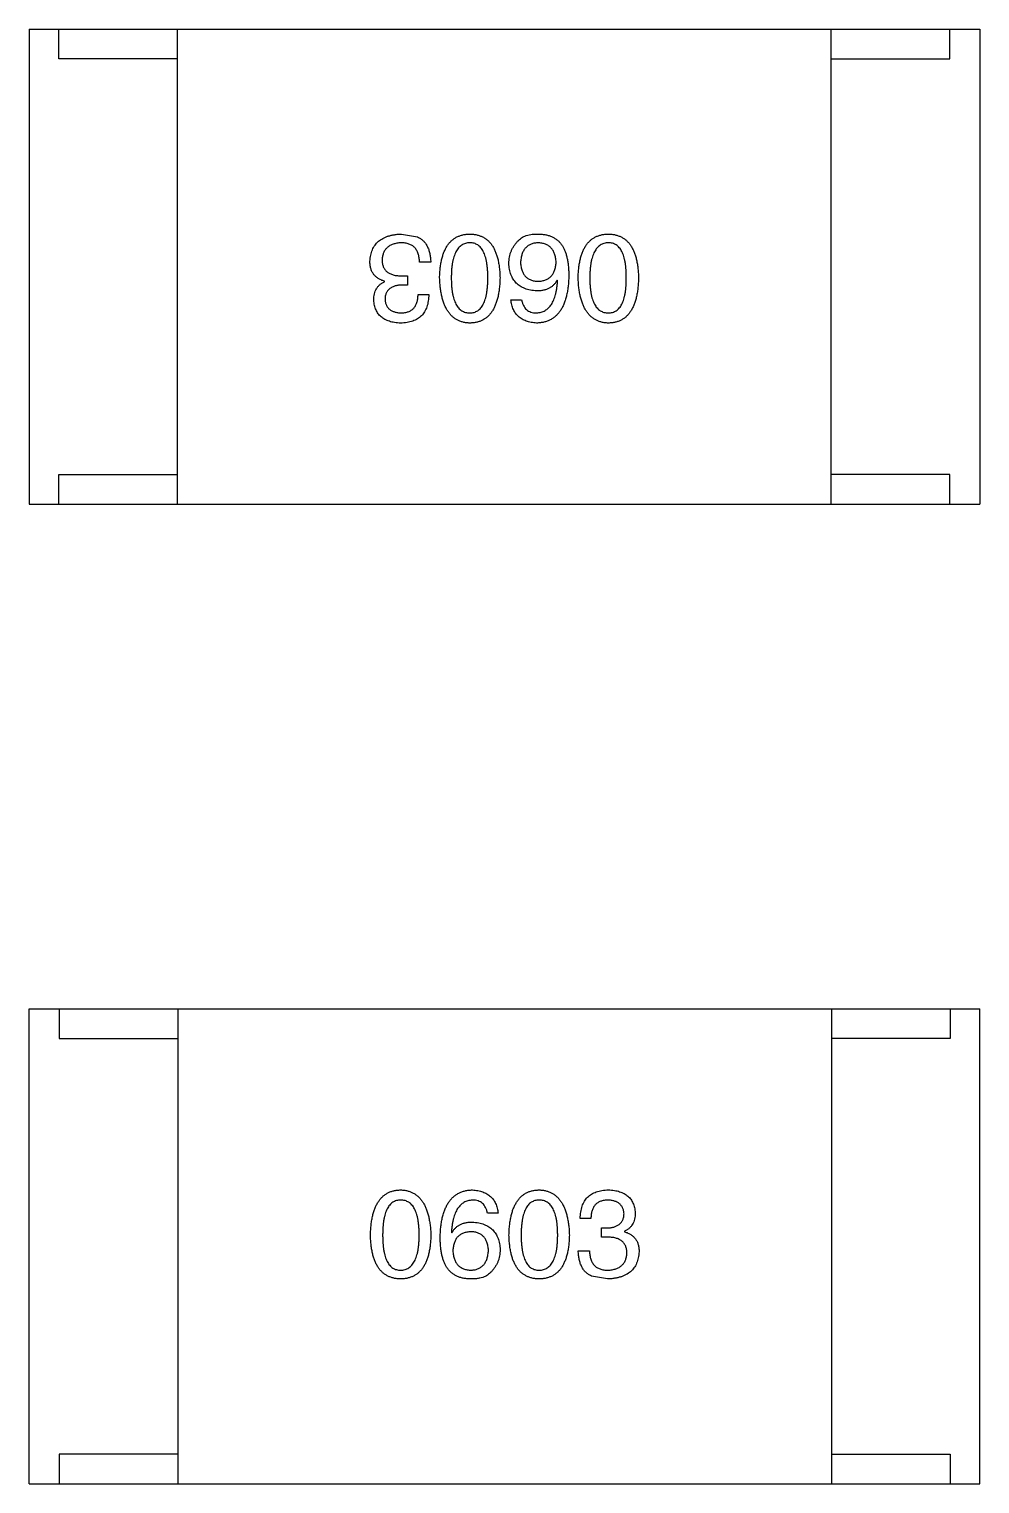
# Model space of a CAD drawing. Header units: inches. Extents: x -190 to 160, y -110 to 38.
# Drawn here: x 122.67 to 124.27, y -57.797 to -55.347 of the extents above; entities that cross this region are included whole.
import ezdxf

# ---------------------------------------------------------------- set-up
doc = ezdxf.new("R2010")
doc.units = ezdxf.units.IN
doc.header["$LTSCALE"] = 1.21
doc.header["$MEASUREMENT"] = 0
doc.layers.get('0').update_dxf_attribs({"linetype": 'CONTINUOUS'})

msp = doc.modelspace()

# ---------------------------------------------------------------- linework, layer by layer
at = {"color": 7, "linetype": 'Continuous'}
for p, q in [((122.6697, -55.3465), (124.2697, -55.3465)), ((122.6697, -55.3465), (122.6697, -56.1465)), ((122.7197, -55.3965), (122.7197, -55.3465)), ((122.9197, -56.1465), (122.9197, -55.3465)), ((124.0197, -56.1465), (124.0197, -55.3465)), ((124.2197, -55.3965), (124.2197, -55.3465)), ((124.2697, -55.3465), (124.2697, -56.1465)), ((122.9197, -55.3965), (122.7197, -55.3965)), ((124.0197, -55.3965), (124.2197, -55.3965)), ((123.2965, -55.6917), (123.3236, -55.6966)), ((123.3457, -55.7393), (123.3269, -55.7393)), ((123.2973, -55.7622), (123.3064, -55.7622)), ((123.3064, -55.7622), (123.3064, -55.7778)), ((123.2678, -55.7721), (123.2678, -55.7712)), ((123.3064, -55.7778), (123.2965, -55.7778)), ((123.5592, -55.7704), (123.5584, -55.7696)), ((123.3244, -55.7934), (123.3424, -55.7934)), ((123.4805, -55.8024), (123.4985, -55.8024)), ((122.7197, -56.0965), (122.9197, -56.0965)), ((122.7197, -56.1465), (122.7197, -56.0965)), ((124.2197, -56.0965), (124.0197, -56.0965)), ((124.2197, -56.1465), (124.2197, -56.0965)), ((122.6697, -56.1465), (124.2697, -56.1465)), ((122.67, -56.9968), (124.27, -56.9968)), ((122.67, -57.7968), (122.67, -56.9968)), ((122.72, -56.9968), (122.72, -57.0468)), ((122.92, -56.9968), (122.92, -57.7968)), ((124.02, -56.9968), (124.02, -57.7968)), ((124.22, -56.9968), (124.22, -57.0468)), ((124.27, -57.7968), (124.27, -56.9968)), ((122.72, -57.0468), (122.92, -57.0468)), ((124.22, -57.0468), (124.02, -57.0468)), ((123.4592, -57.341), (123.4412, -57.341)), ((123.6153, -57.35), (123.5973, -57.35)), ((123.3805, -57.373), (123.3813, -57.3738)), ((123.6333, -57.3656), (123.6432, -57.3656)), ((123.6333, -57.3812), (123.6333, -57.3656)), ((123.6423, -57.3812), (123.6333, -57.3812)), ((123.6718, -57.3713), (123.6718, -57.3722)), ((123.594, -57.4041), (123.6128, -57.4041)), ((123.6432, -57.4517), (123.6161, -57.4467)), ((122.92, -57.7468), (122.72, -57.7468)), ((122.72, -57.7468), (122.72, -57.7968)), ((124.02, -57.7468), (124.22, -57.7468)), ((124.22, -57.7468), (124.22, -57.7968)), ((122.67, -57.7968), (124.27, -57.7968))]:
    msp.add_line(p, q, dxfattribs=at)
for points, knots in [([(123.2432, -55.7376), (123.2434, -55.7358), (123.2436, -55.7323), (123.2445, -55.7273), (123.2458, -55.7226), (123.2474, -55.7182), (123.2494, -55.7141), (123.2518, -55.7104), (123.2546, -55.707), (123.2578, -55.7039), (123.2613, -55.7012), (123.2652, -55.6989), (123.2695, -55.6968), (123.2742, -55.6951), (123.2793, -55.6938), (123.2847, -55.6927), (123.2905, -55.692), (123.2945, -55.6918), (123.2965, -55.6917)], [0, 0, 0, 0, 0.068236, 0.132937, 0.194125, 0.253174, 0.310181, 0.365986, 0.421096, 0.476216, 0.532352, 0.590232, 0.649824, 0.71274, 0.778406, 0.848058, 0.921922, 1, 1, 1, 1]), ([(123.3606, -55.7655), (123.3607, -55.7626), (123.3609, -55.7568), (123.3617, -55.7485), (123.3628, -55.7408), (123.3643, -55.7337), (123.3662, -55.7271), (123.3684, -55.721), (123.371, -55.7155), (123.374, -55.7106), (123.3774, -55.7062), (123.3812, -55.7024), (123.3853, -55.6992), (123.3898, -55.6965), (123.3947, -55.6945), (123.4, -55.6929), (123.4056, -55.692), (123.4095, -55.6918), (123.4115, -55.6917)], [0, 0, 0, 0, 0.08769, 0.170218, 0.24749, 0.319818, 0.387758, 0.451391, 0.511445, 0.568185, 0.622681, 0.67526, 0.726746, 0.778428, 0.830764, 0.884397, 0.940866, 1, 1, 1, 1]), ([(123.4115, -55.6917), (123.4134, -55.6918), (123.4173, -55.692), (123.423, -55.6929), (123.4282, -55.6945), (123.4331, -55.6965), (123.4376, -55.6992), (123.4418, -55.7024), (123.4455, -55.7062), (123.4489, -55.7106), (123.4519, -55.7155), (123.4545, -55.721), (123.4567, -55.7271), (123.4586, -55.7337), (123.4601, -55.7408), (123.4612, -55.7485), (123.462, -55.7568), (123.4622, -55.7626), (123.4623, -55.7655)], [0, 0, 0, 0, 0.059135, 0.115606, 0.169241, 0.221578, 0.273261, 0.324749, 0.377329, 0.431642, 0.488541, 0.548597, 0.612232, 0.680174, 0.752504, 0.829777, 0.912307, 1, 1, 1, 1]), ([(123.492, -55.704), (123.4929, -55.703), (123.4948, -55.7008), (123.4983, -55.6982), (123.5022, -55.696), (123.5066, -55.6943), (123.5115, -55.6929), (123.5168, -55.6921), (123.5227, -55.6916), (123.5268, -55.6917), (123.5289, -55.6917)], [0, 0, 0, 0, 0.105033, 0.21147, 0.321511, 0.438526, 0.563605, 0.698055, 0.843218, 1, 1, 1, 1]), ([(123.5289, -55.6917), (123.5309, -55.6918), (123.5349, -55.6921), (123.5407, -55.6932), (123.5462, -55.6948), (123.5512, -55.697), (123.5559, -55.6997), (123.5602, -55.703), (123.5641, -55.7069), (123.5663, -55.7099), (123.5674, -55.7114)], [0, 0, 0, 0, 0.137449, 0.267856, 0.393219, 0.514735, 0.63397, 0.753734, 0.874967, 1, 1, 1, 1]), ([(123.5938, -55.7655), (123.5939, -55.7626), (123.5941, -55.7568), (123.5949, -55.7485), (123.596, -55.7408), (123.5975, -55.7337), (123.5993, -55.7271), (123.6016, -55.721), (123.6042, -55.7155), (123.6072, -55.7106), (123.6105, -55.7062), (123.6143, -55.7024), (123.6184, -55.6992), (123.623, -55.6965), (123.6279, -55.6945), (123.6331, -55.6929), (123.6387, -55.692), (123.6426, -55.6918), (123.6446, -55.6917)], [0, 0, 0, 0, 0.08769, 0.170218, 0.24749, 0.319818, 0.387758, 0.451391, 0.511445, 0.568185, 0.622681, 0.67526, 0.726746, 0.778428, 0.830764, 0.884397, 0.940866, 1, 1, 1, 1]), ([(123.6446, -55.6917), (123.6466, -55.6918), (123.6505, -55.692), (123.6561, -55.6929), (123.6614, -55.6945), (123.6663, -55.6965), (123.6708, -55.6992), (123.6749, -55.7024), (123.6787, -55.7062), (123.682, -55.7106), (123.685, -55.7155), (123.6876, -55.721), (123.6899, -55.7271), (123.6917, -55.7337), (123.6933, -55.7408), (123.6944, -55.7485), (123.6951, -55.7568), (123.6953, -55.7626), (123.6954, -55.7655)], [0, 0, 0, 0, 0.059135, 0.115606, 0.169241, 0.221578, 0.273261, 0.324749, 0.377329, 0.431642, 0.488541, 0.548597, 0.612232, 0.680174, 0.752504, 0.829777, 0.912307, 1, 1, 1, 1]), ([(123.2957, -55.7065), (123.2945, -55.7066), (123.2921, -55.7067), (123.2886, -55.7073), (123.2854, -55.708), (123.2824, -55.7088), (123.2796, -55.7099), (123.277, -55.7112), (123.2747, -55.7127), (123.2725, -55.7144), (123.2706, -55.7164), (123.2689, -55.7184), (123.2675, -55.7208), (123.2663, -55.7232), (123.2653, -55.7259), (123.2645, -55.7288), (123.264, -55.7319), (123.2638, -55.7341), (123.2637, -55.7352)], [0, 0, 0, 0, 0.076694, 0.149502, 0.218019, 0.283183, 0.345589, 0.405199, 0.462852, 0.519478, 0.575313, 0.630559, 0.687006, 0.744638, 0.804006, 0.866059, 0.931486, 1, 1, 1, 1]), ([(123.3269, -55.7393), (123.3268, -55.7379), (123.3267, -55.7354), (123.3262, -55.7317), (123.3256, -55.7282), (123.3247, -55.725), (123.3235, -55.722), (123.3222, -55.7193), (123.3205, -55.7169), (123.3187, -55.7146), (123.3166, -55.7127), (123.3143, -55.711), (123.3118, -55.7096), (123.309, -55.7085), (123.306, -55.7076), (123.3028, -55.7069), (123.2993, -55.7065), (123.2969, -55.7065), (123.2957, -55.7065)], [0, 0, 0, 0, 0.07723, 0.149593, 0.217944, 0.282232, 0.34411, 0.402297, 0.458791, 0.513966, 0.568538, 0.623291, 0.679957, 0.737243, 0.798142, 0.86118, 0.928728, 1, 1, 1, 1]), ([(123.3236, -55.6966), (123.3244, -55.6971), (123.3262, -55.6979), (123.3286, -55.6994), (123.3309, -55.7011), (123.333, -55.703), (123.3349, -55.705), (123.3367, -55.7072), (123.3383, -55.7096), (123.3398, -55.7122), (123.3411, -55.715), (123.3423, -55.7179), (123.3432, -55.7211), (123.3441, -55.7244), (123.3447, -55.7278), (123.3452, -55.7315), (123.3456, -55.7353), (123.3457, -55.7379), (123.3457, -55.7393)], [0, 0, 0, 0, 0.056906, 0.113264, 0.168825, 0.223843, 0.279195, 0.335267, 0.392098, 0.450414, 0.51054, 0.572219, 0.636652, 0.703156, 0.773102, 0.845505, 0.921063, 1, 1, 1, 1]), ([(123.4115, -55.7065), (123.4102, -55.7066), (123.4077, -55.7067), (123.4042, -55.7075), (123.4009, -55.7087), (123.3978, -55.7104), (123.3949, -55.7125), (123.3924, -55.7152), (123.3901, -55.7182), (123.388, -55.7217), (123.3862, -55.7256), (123.3846, -55.73), (123.3833, -55.7348), (123.3822, -55.7401), (123.3813, -55.7458), (123.3807, -55.752), (123.3804, -55.7586), (123.3803, -55.7632), (123.3803, -55.7655)], [0, 0, 0, 0, 0.050879, 0.099377, 0.146973, 0.193618, 0.240619, 0.289461, 0.34047, 0.395283, 0.453059, 0.515633, 0.582666, 0.655287, 0.732971, 0.815933, 0.905166, 1, 1, 1, 1]), ([(123.4418, -55.7655), (123.4418, -55.7631), (123.4417, -55.7585), (123.4414, -55.7518), (123.4408, -55.7456), (123.44, -55.7398), (123.4389, -55.7345), (123.4377, -55.7296), (123.4361, -55.7252), (123.4343, -55.7213), (123.4323, -55.7178), (123.4301, -55.7148), (123.4275, -55.7122), (123.4248, -55.7101), (123.4218, -55.7084), (123.4186, -55.7073), (123.4151, -55.7066), (123.4127, -55.7065), (123.4115, -55.7065)], [0, 0, 0, 0, 0.096457, 0.187288, 0.27178, 0.350132, 0.423455, 0.491343, 0.554037, 0.612253, 0.666313, 0.717038, 0.764921, 0.811214, 0.856775, 0.902988, 0.950234, 1, 1, 1, 1]), ([(123.4772, -55.7409), (123.4773, -55.7392), (123.4774, -55.7357), (123.478, -55.7306), (123.4792, -55.7257), (123.4808, -55.721), (123.4829, -55.7165), (123.4855, -55.7121), (123.4885, -55.7079), (123.4908, -55.7053), (123.492, -55.704)], [0, 0, 0, 0, 0.12904, 0.253809, 0.377066, 0.499122, 0.621469, 0.744665, 0.870607, 1, 1, 1, 1]), ([(123.5256, -55.7065), (123.5245, -55.7066), (123.5223, -55.7068), (123.5192, -55.7073), (123.5163, -55.7081), (123.5136, -55.7091), (123.5111, -55.7104), (123.5088, -55.7119), (123.5067, -55.7137), (123.5048, -55.7157), (123.5031, -55.7179), (123.5016, -55.7204), (123.5003, -55.7231), (123.4992, -55.726), (123.4984, -55.7292), (123.4977, -55.7326), (123.4971, -55.7363), (123.497, -55.7388), (123.4969, -55.7401)], [0, 0, 0, 0, 0.066682, 0.130303, 0.190802, 0.248749, 0.30534, 0.361219, 0.415721, 0.471765, 0.528279, 0.586428, 0.64659, 0.710143, 0.776461, 0.846692, 0.921137, 1, 1, 1, 1]), ([(123.5567, -55.7393), (123.5566, -55.738), (123.5565, -55.7355), (123.5559, -55.7318), (123.5552, -55.7284), (123.5542, -55.7253), (123.5531, -55.7223), (123.5516, -55.7197), (123.55, -55.7172), (123.5481, -55.7151), (123.5461, -55.7131), (123.5438, -55.7114), (123.5413, -55.71), (123.5386, -55.7088), (123.5356, -55.7078), (123.5325, -55.7071), (123.5291, -55.7066), (123.5268, -55.7065), (123.5256, -55.7065)], [0, 0, 0, 0, 0.076467, 0.148148, 0.216496, 0.280559, 0.342274, 0.401168, 0.458322, 0.514073, 0.569257, 0.62465, 0.68124, 0.739113, 0.799947, 0.862804, 0.929597, 1, 1, 1, 1]), ([(123.5674, -55.7114), (123.5682, -55.713), (123.57, -55.7162), (123.5722, -55.7214), (123.574, -55.7271), (123.5754, -55.7332), (123.5767, -55.7398), (123.5774, -55.7469), (123.578, -55.7544), (123.578, -55.7596), (123.578, -55.7622)], [0, 0, 0, 0, 0.101889, 0.209155, 0.322694, 0.442863, 0.569758, 0.70479, 0.848502, 1, 1, 1, 1]), ([(123.6446, -55.7065), (123.6434, -55.7066), (123.6409, -55.7067), (123.6373, -55.7075), (123.634, -55.7087), (123.6309, -55.7104), (123.6281, -55.7125), (123.6255, -55.7152), (123.6232, -55.7182), (123.6211, -55.7217), (123.6193, -55.7256), (123.6178, -55.73), (123.6164, -55.7348), (123.6153, -55.7401), (123.6145, -55.7458), (123.6139, -55.752), (123.6135, -55.7586), (123.6135, -55.7632), (123.6135, -55.7655)], [0, 0, 0, 0, 0.050879, 0.099377, 0.146973, 0.193618, 0.240619, 0.289461, 0.34047, 0.395283, 0.453059, 0.515633, 0.582666, 0.655287, 0.732971, 0.815933, 0.905166, 1, 1, 1, 1]), ([(123.6749, -55.7655), (123.6749, -55.7631), (123.6749, -55.7585), (123.6745, -55.7518), (123.6739, -55.7456), (123.6731, -55.7398), (123.672, -55.7345), (123.6708, -55.7296), (123.6692, -55.7252), (123.6675, -55.7213), (123.6655, -55.7178), (123.6632, -55.7148), (123.6607, -55.7122), (123.6579, -55.7101), (123.655, -55.7084), (123.6517, -55.7073), (123.6482, -55.7066), (123.6458, -55.7065), (123.6446, -55.7065)], [0, 0, 0, 0, 0.096457, 0.187288, 0.27178, 0.350132, 0.423455, 0.491343, 0.554037, 0.612253, 0.666313, 0.717038, 0.764921, 0.811214, 0.856775, 0.902988, 0.950234, 1, 1, 1, 1]), ([(123.2678, -55.7712), (123.2668, -55.7709), (123.2649, -55.7703), (123.2621, -55.7692), (123.2595, -55.7678), (123.2571, -55.7664), (123.2549, -55.7648), (123.2528, -55.7631), (123.251, -55.7612), (123.2493, -55.7592), (123.2479, -55.757), (123.2467, -55.7547), (123.2456, -55.7522), (123.2448, -55.7495), (123.244, -55.7468), (123.2436, -55.7439), (123.2433, -55.7408), (123.2433, -55.7387), (123.2432, -55.7376)], [0, 0, 0, 0, 0.069445, 0.136039, 0.200011, 0.261745, 0.322328, 0.381403, 0.438864, 0.496655, 0.554398, 0.612391, 0.672266, 0.733005, 0.79604, 0.861293, 0.928785, 1, 1, 1, 1]), ([(123.2637, -55.7352), (123.2638, -55.7363), (123.2638, -55.7384), (123.2642, -55.7415), (123.2649, -55.7443), (123.2658, -55.747), (123.267, -55.7495), (123.2684, -55.7517), (123.2701, -55.7537), (123.2721, -55.7555), (123.2744, -55.7571), (123.2769, -55.7585), (123.2797, -55.7596), (123.2827, -55.7606), (123.286, -55.7614), (123.2896, -55.7618), (123.2934, -55.7622), (123.296, -55.7622), (123.2973, -55.7622)], [0, 0, 0, 0, 0.066518, 0.129194, 0.188613, 0.245254, 0.300032, 0.353805, 0.407079, 0.461108, 0.516272, 0.574141, 0.634837, 0.699275, 0.767504, 0.840272, 0.917505, 1, 1, 1, 1]), ([(123.5239, -55.7876), (123.5221, -55.7875), (123.5186, -55.7871), (123.5134, -55.7862), (123.5086, -55.7851), (123.5042, -55.7836), (123.5, -55.7817), (123.4962, -55.7796), (123.4928, -55.7771), (123.4897, -55.7744), (123.4869, -55.7713), (123.4845, -55.7678), (123.4824, -55.7641), (123.4806, -55.7601), (123.4793, -55.7557), (123.4782, -55.7511), (123.4775, -55.7461), (123.4773, -55.7427), (123.4772, -55.7409)], [0, 0, 0, 0, 0.074228, 0.144548, 0.211288, 0.274576, 0.335162, 0.393915, 0.450599, 0.506657, 0.562409, 0.618617, 0.676096, 0.735061, 0.79654, 0.860906, 0.928473, 1, 1, 1, 1]), ([(123.4969, -55.7401), (123.497, -55.7413), (123.4971, -55.7437), (123.4977, -55.7472), (123.4984, -55.7504), (123.4993, -55.7534), (123.5004, -55.7561), (123.5017, -55.7587), (123.5033, -55.761), (123.505, -55.7631), (123.507, -55.7649), (123.5092, -55.7665), (123.5116, -55.7679), (123.5141, -55.7691), (123.5169, -55.77), (123.5199, -55.7706), (123.5231, -55.7711), (123.5253, -55.7712), (123.5264, -55.7712)], [0, 0, 0, 0, 0.076288, 0.14871, 0.216387, 0.281386, 0.342528, 0.402111, 0.4591, 0.514852, 0.569974, 0.625644, 0.682226, 0.740156, 0.800362, 0.863471, 0.930116, 1, 1, 1, 1]), ([(123.5264, -55.7712), (123.5276, -55.7712), (123.5298, -55.7711), (123.5331, -55.7706), (123.5362, -55.7699), (123.539, -55.769), (123.5417, -55.7679), (123.5441, -55.7664), (123.5464, -55.7648), (123.5484, -55.7629), (123.5502, -55.7607), (123.5517, -55.7584), (123.5531, -55.7558), (123.5543, -55.7529), (123.5552, -55.7498), (123.556, -55.7465), (123.5565, -55.743), (123.5566, -55.7405), (123.5567, -55.7393)], [0, 0, 0, 0, 0.070453, 0.136523, 0.199866, 0.260392, 0.318446, 0.374657, 0.430182, 0.485556, 0.541071, 0.598396, 0.657208, 0.718642, 0.783247, 0.851631, 0.923928, 1, 1, 1, 1]), ([(123.4115, -55.8417), (123.4095, -55.8416), (123.4057, -55.8414), (123.4001, -55.8403), (123.3949, -55.8387), (123.3901, -55.8365), (123.3856, -55.8337), (123.3815, -55.8303), (123.3778, -55.8263), (123.3744, -55.8218), (123.3714, -55.8168), (123.3688, -55.8111), (123.3665, -55.8049), (123.3646, -55.7981), (123.3631, -55.7908), (123.3619, -55.7829), (123.361, -55.7744), (123.3608, -55.7685), (123.3606, -55.7655)], [0, 0, 0, 0, 0.057415, 0.112361, 0.16496, 0.216437, 0.267441, 0.318839, 0.371478, 0.426325, 0.483626, 0.544235, 0.608673, 0.677374, 0.750405, 0.828394, 0.911525, 1, 1, 1, 1]), ([(123.3803, -55.7655), (123.3803, -55.7679), (123.3804, -55.7725), (123.3807, -55.7792), (123.3813, -55.7854), (123.3822, -55.7912), (123.3833, -55.7965), (123.3846, -55.8014), (123.3862, -55.8058), (123.388, -55.8097), (123.3901, -55.8132), (123.3924, -55.8162), (123.395, -55.8188), (123.3978, -55.8209), (123.4009, -55.8225), (123.4042, -55.8237), (123.4078, -55.8244), (123.4102, -55.8245), (123.4115, -55.8245)], [0, 0, 0, 0, 0.095719, 0.185854, 0.269738, 0.347952, 0.420315, 0.487894, 0.550245, 0.608186, 0.662454, 0.713283, 0.761375, 0.808209, 0.854301, 0.901312, 0.949396, 1, 1, 1, 1]), ([(123.4115, -55.8245), (123.4127, -55.8245), (123.4151, -55.8244), (123.4186, -55.8237), (123.4218, -55.8225), (123.4248, -55.8209), (123.4275, -55.8188), (123.4301, -55.8162), (123.4323, -55.8132), (123.4343, -55.8097), (123.4361, -55.8058), (123.4377, -55.8014), (123.4389, -55.7965), (123.44, -55.7912), (123.4408, -55.7854), (123.4414, -55.7792), (123.4417, -55.7725), (123.4418, -55.7679), (123.4418, -55.7655)], [0, 0, 0, 0, 0.049764, 0.097007, 0.143217, 0.188577, 0.235116, 0.282997, 0.333719, 0.387776, 0.445989, 0.508679, 0.576563, 0.649481, 0.728235, 0.812722, 0.903548, 1, 1, 1, 1]), ([(123.4623, -55.7655), (123.4622, -55.7685), (123.462, -55.7745), (123.4612, -55.783), (123.4601, -55.791), (123.4586, -55.7984), (123.4567, -55.8052), (123.4545, -55.8115), (123.4519, -55.8172), (123.4489, -55.8222), (123.4455, -55.8268), (123.4418, -55.8307), (123.4376, -55.834), (123.4331, -55.8368), (123.4282, -55.8389), (123.423, -55.8405), (123.4173, -55.8415), (123.4134, -55.8416), (123.4115, -55.8417)], [0, 0, 0, 0, 0.088823, 0.172287, 0.250296, 0.323438, 0.392244, 0.456221, 0.516635, 0.573871, 0.628, 0.680335, 0.731489, 0.782557, 0.834044, 0.886738, 0.942089, 1, 1, 1, 1]), ([(123.578, -55.7622), (123.5779, -55.7654), (123.5778, -55.7715), (123.5769, -55.7803), (123.5758, -55.7886), (123.5741, -55.7963), (123.5722, -55.8033), (123.5698, -55.8098), (123.567, -55.8157), (123.5638, -55.821), (123.5603, -55.8257), (123.5562, -55.8298), (123.5519, -55.8334), (123.547, -55.8363), (123.5418, -55.8385), (123.5362, -55.8403), (123.5302, -55.8413), (123.5261, -55.8416), (123.5239, -55.8417)], [0, 0, 0, 0, 0.087517, 0.169686, 0.246944, 0.319347, 0.387088, 0.450961, 0.511075, 0.567974, 0.622351, 0.675039, 0.726853, 0.778688, 0.83093, 0.884738, 0.941043, 1, 1, 1, 1]), ([(123.6446, -55.8417), (123.6427, -55.8416), (123.6388, -55.8414), (123.6333, -55.8403), (123.6281, -55.8387), (123.6233, -55.8365), (123.6188, -55.8337), (123.6147, -55.8303), (123.611, -55.8263), (123.6076, -55.8218), (123.6046, -55.8168), (123.6019, -55.8111), (123.5997, -55.8049), (123.5978, -55.7981), (123.5962, -55.7908), (123.595, -55.7829), (123.5942, -55.7744), (123.5939, -55.7685), (123.5938, -55.7655)], [0, 0, 0, 0, 0.057415, 0.112361, 0.16496, 0.216437, 0.267441, 0.318839, 0.371478, 0.426325, 0.483626, 0.544235, 0.608673, 0.677374, 0.750405, 0.828394, 0.911525, 1, 1, 1, 1]), ([(123.6135, -55.7655), (123.6135, -55.7679), (123.6135, -55.7725), (123.6139, -55.7792), (123.6145, -55.7854), (123.6153, -55.7912), (123.6164, -55.7965), (123.6177, -55.8014), (123.6193, -55.8058), (123.6211, -55.8097), (123.6232, -55.8132), (123.6255, -55.8162), (123.6281, -55.8188), (123.6309, -55.8209), (123.634, -55.8225), (123.6373, -55.8237), (123.6409, -55.8244), (123.6434, -55.8245), (123.6446, -55.8245)], [0, 0, 0, 0, 0.095719, 0.185854, 0.269738, 0.347952, 0.420315, 0.487894, 0.550245, 0.608186, 0.662454, 0.713283, 0.761375, 0.808209, 0.854301, 0.901312, 0.949396, 1, 1, 1, 1]), ([(123.6446, -55.8245), (123.6458, -55.8245), (123.6482, -55.8244), (123.6517, -55.8237), (123.655, -55.8225), (123.658, -55.8209), (123.6607, -55.8188), (123.6632, -55.8162), (123.6655, -55.8132), (123.6675, -55.8097), (123.6692, -55.8058), (123.6708, -55.8014), (123.672, -55.7965), (123.6732, -55.7912), (123.6739, -55.7854), (123.6745, -55.7792), (123.6749, -55.7725), (123.6749, -55.7679), (123.6749, -55.7655)], [0, 0, 0, 0, 0.049764, 0.097007, 0.143217, 0.188577, 0.235116, 0.282997, 0.333719, 0.387776, 0.445989, 0.508679, 0.576563, 0.649481, 0.728235, 0.812722, 0.903548, 1, 1, 1, 1]), ([(123.6954, -55.7655), (123.6953, -55.7685), (123.6951, -55.7745), (123.6944, -55.783), (123.6933, -55.791), (123.6917, -55.7984), (123.6899, -55.8052), (123.6876, -55.8115), (123.685, -55.8172), (123.682, -55.8222), (123.6787, -55.8268), (123.6749, -55.8307), (123.6708, -55.834), (123.6663, -55.8368), (123.6614, -55.8389), (123.6561, -55.8405), (123.6505, -55.8415), (123.6466, -55.8416), (123.6446, -55.8417)], [0, 0, 0, 0, 0.088823, 0.172287, 0.250296, 0.323438, 0.392244, 0.456221, 0.516635, 0.573871, 0.628, 0.680335, 0.731489, 0.782557, 0.834044, 0.886738, 0.942089, 1, 1, 1, 1]), ([(123.2498, -55.8032), (123.2499, -55.8014), (123.2499, -55.7978), (123.2508, -55.7927), (123.2522, -55.7881), (123.2542, -55.7839), (123.2568, -55.7802), (123.2599, -55.7769), (123.2636, -55.7742), (123.2664, -55.7728), (123.2678, -55.7721)], [0, 0, 0, 0, 0.143686, 0.277942, 0.40333, 0.521785, 0.638573, 0.755208, 0.874773, 1, 1, 1, 1]), ([(123.2965, -55.7778), (123.2954, -55.7778), (123.2933, -55.7779), (123.2902, -55.7783), (123.2873, -55.7788), (123.2847, -55.7795), (123.2822, -55.7804), (123.2799, -55.7815), (123.2779, -55.7827), (123.276, -55.7841), (123.2744, -55.7857), (123.2729, -55.7875), (123.2717, -55.7894), (123.2706, -55.7915), (123.2698, -55.7938), (123.2692, -55.7962), (123.2688, -55.7988), (123.2687, -55.8006), (123.2687, -55.8016)], [0, 0, 0, 0, 0.079415, 0.154091, 0.22508, 0.29186, 0.355026, 0.415127, 0.472418, 0.528511, 0.583551, 0.638361, 0.693547, 0.750023, 0.807857, 0.868401, 0.932259, 1, 1, 1, 1]), ([(123.5584, -55.7696), (123.5575, -55.771), (123.5558, -55.7738), (123.5526, -55.7776), (123.549, -55.7807), (123.5449, -55.7833), (123.5403, -55.7852), (123.5352, -55.7866), (123.5297, -55.7875), (123.5259, -55.7876), (123.5239, -55.7876)], [0, 0, 0, 0, 0.122276, 0.239997, 0.35611, 0.473903, 0.59404, 0.720428, 0.855383, 1, 1, 1, 1]), ([(123.5239, -55.8245), (123.5252, -55.8244), (123.5278, -55.8242), (123.5315, -55.8234), (123.5349, -55.8222), (123.5382, -55.8206), (123.5412, -55.8186), (123.544, -55.8162), (123.5465, -55.8133), (123.5489, -55.8102), (123.5509, -55.8066), (123.5528, -55.8026), (123.5544, -55.7982), (123.5558, -55.7934), (123.557, -55.7882), (123.558, -55.7826), (123.5587, -55.7767), (123.559, -55.7725), (123.5592, -55.7704)], [0, 0, 0, 0, 0.054741, 0.107075, 0.158339, 0.208382, 0.258772, 0.310045, 0.362765, 0.417822, 0.475982, 0.537466, 0.602901, 0.673037, 0.747247, 0.826291, 0.910782, 1, 1, 1, 1]), ([(123.2949, -55.8417), (123.2932, -55.8416), (123.2898, -55.8415), (123.2849, -55.8408), (123.2804, -55.84), (123.2762, -55.8388), (123.2722, -55.8374), (123.2686, -55.8356), (123.2653, -55.8336), (123.2623, -55.8313), (123.2596, -55.8288), (123.2572, -55.8259), (123.2552, -55.8228), (123.2535, -55.8194), (123.2521, -55.8158), (123.251, -55.8118), (123.2502, -55.8076), (123.2499, -55.8047), (123.2498, -55.8032)], [0, 0, 0, 0, 0.077845, 0.151584, 0.221397, 0.287366, 0.350104, 0.410398, 0.467998, 0.524388, 0.579979, 0.635152, 0.690917, 0.747936, 0.806661, 0.867861, 0.932479, 1, 1, 1, 1]), ([(123.2687, -55.8016), (123.2687, -55.8025), (123.2689, -55.8042), (123.2694, -55.8067), (123.2701, -55.8091), (123.2709, -55.8113), (123.272, -55.8133), (123.2732, -55.8152), (123.2746, -55.8169), (123.2762, -55.8184), (123.278, -55.8198), (123.28, -55.8209), (123.2822, -55.822), (123.2845, -55.8228), (123.2871, -55.8235), (123.2898, -55.824), (123.2927, -55.8244), (123.2947, -55.8245), (123.2957, -55.8245)], [0, 0, 0, 0, 0.067655, 0.132224, 0.194132, 0.253145, 0.309858, 0.366002, 0.421361, 0.47702, 0.532632, 0.590536, 0.65067, 0.713258, 0.779588, 0.848803, 0.921949, 1, 1, 1, 1]), ([(123.3424, -55.7934), (123.3424, -55.7953), (123.3422, -55.799), (123.3416, -55.8044), (123.3406, -55.8095), (123.3393, -55.8142), (123.3375, -55.8185), (123.3354, -55.8225), (123.333, -55.8261), (123.3302, -55.8293), (123.327, -55.8321), (123.3235, -55.8346), (123.3196, -55.8368), (123.3153, -55.8385), (123.3107, -55.8399), (123.3058, -55.8409), (123.3004, -55.8416), (123.2968, -55.8417), (123.2949, -55.8417)], [0, 0, 0, 0, 0.074804, 0.144899, 0.211458, 0.274554, 0.334363, 0.392059, 0.448123, 0.503024, 0.558154, 0.613471, 0.670844, 0.729926, 0.792003, 0.857405, 0.926768, 1, 1, 1, 1]), ([(123.2957, -55.8245), (123.2968, -55.8245), (123.299, -55.8245), (123.3022, -55.8241), (123.3052, -55.8235), (123.3079, -55.8226), (123.3105, -55.8215), (123.3128, -55.8202), (123.315, -55.8186), (123.3169, -55.8168), (123.3186, -55.8147), (123.32, -55.8123), (123.3213, -55.8098), (123.3224, -55.807), (123.3232, -55.8039), (123.3238, -55.8006), (123.3242, -55.7971), (123.3243, -55.7946), (123.3244, -55.7934)], [0, 0, 0, 0, 0.069877, 0.136363, 0.198671, 0.257968, 0.315462, 0.370709, 0.425568, 0.479847, 0.535753, 0.592303, 0.651386, 0.713311, 0.778642, 0.84836, 0.921866, 1, 1, 1, 1]), ([(123.5239, -55.8417), (123.5223, -55.8416), (123.5192, -55.8413), (123.5147, -55.8406), (123.5105, -55.8397), (123.5065, -55.8384), (123.5028, -55.8369), (123.4994, -55.8351), (123.4962, -55.833), (123.4934, -55.8307), (123.4908, -55.8281), (123.4885, -55.8252), (123.4864, -55.8221), (123.4847, -55.8187), (123.4832, -55.815), (123.482, -55.811), (123.4811, -55.8068), (123.4807, -55.8039), (123.4805, -55.8024)], [0, 0, 0, 0, 0.073784, 0.144317, 0.211047, 0.274818, 0.336501, 0.395724, 0.453465, 0.510016, 0.566585, 0.622844, 0.680328, 0.739335, 0.800408, 0.863904, 0.93053, 1, 1, 1, 1]), ([(123.4985, -55.8024), (123.4989, -55.8041), (123.4997, -55.8075), (123.5015, -55.812), (123.5039, -55.8159), (123.5068, -55.8191), (123.5103, -55.8215), (123.5144, -55.8233), (123.519, -55.8244), (123.5222, -55.8245), (123.5239, -55.8245)], [0, 0, 0, 0, 0.1439, 0.274233, 0.394478, 0.509388, 0.621911, 0.738504, 0.863414, 1, 1, 1, 1]), ([(123.2443, -57.3779), (123.2444, -57.3748), (123.2446, -57.3689), (123.2453, -57.3604), (123.2464, -57.3524), (123.2479, -57.345), (123.2498, -57.3382), (123.252, -57.3319), (123.2546, -57.3262), (123.2577, -57.3212), (123.261, -57.3166), (123.2648, -57.3127), (123.2689, -57.3094), (123.2734, -57.3066), (123.2783, -57.3045), (123.2836, -57.3029), (123.2892, -57.3019), (123.2931, -57.3018), (123.2951, -57.3017)], [0, 0, 0, 0, 0.088823, 0.172287, 0.250296, 0.323438, 0.392244, 0.456221, 0.516635, 0.573871, 0.628, 0.680335, 0.731489, 0.782557, 0.834044, 0.886738, 0.942089, 1, 1, 1, 1]), ([(123.2951, -57.3017), (123.297, -57.3018), (123.3009, -57.302), (123.3064, -57.3031), (123.3116, -57.3047), (123.3164, -57.3069), (123.3209, -57.3097), (123.325, -57.3131), (123.3287, -57.317), (123.3321, -57.3216), (123.3351, -57.3266), (123.3377, -57.3323), (123.34, -57.3385), (123.3419, -57.3453), (123.3434, -57.3526), (123.3446, -57.3605), (123.3455, -57.369), (123.3458, -57.3749), (123.3459, -57.3779)], [0, 0, 0, 0, 0.057415, 0.112361, 0.16496, 0.216437, 0.267441, 0.318839, 0.371478, 0.426325, 0.483626, 0.544235, 0.608673, 0.677374, 0.750405, 0.828394, 0.911525, 1, 1, 1, 1]), ([(123.3616, -57.3812), (123.3617, -57.378), (123.3619, -57.3719), (123.3628, -57.3631), (123.3639, -57.3548), (123.3655, -57.3471), (123.3675, -57.34), (123.3699, -57.3336), (123.3727, -57.3277), (123.3759, -57.3224), (123.3794, -57.3177), (123.3834, -57.3136), (123.3878, -57.31), (123.3927, -57.3071), (123.3979, -57.3048), (123.4035, -57.3031), (123.4095, -57.302), (123.4136, -57.3018), (123.4157, -57.3017)], [0, 0, 0, 0, 0.087517, 0.169686, 0.246944, 0.319347, 0.387088, 0.450961, 0.511075, 0.567974, 0.622351, 0.675039, 0.726853, 0.778688, 0.83093, 0.884738, 0.941043, 1, 1, 1, 1]), ([(123.4157, -57.3017), (123.4173, -57.3018), (123.4204, -57.3021), (123.425, -57.3027), (123.4292, -57.3037), (123.4332, -57.305), (123.4369, -57.3065), (123.4403, -57.3083), (123.4434, -57.3103), (123.4463, -57.3127), (123.4489, -57.3153), (123.4512, -57.3182), (123.4533, -57.3213), (123.455, -57.3247), (123.4565, -57.3284), (123.4577, -57.3324), (123.4586, -57.3366), (123.459, -57.3395), (123.4592, -57.341)], [0, 0, 0, 0, 0.073784, 0.144317, 0.211047, 0.274818, 0.336501, 0.395724, 0.453465, 0.510016, 0.566585, 0.622844, 0.680328, 0.739335, 0.800408, 0.863904, 0.93053, 1, 1, 1, 1]), ([(123.4774, -57.3779), (123.4775, -57.3748), (123.4777, -57.3689), (123.4785, -57.3604), (123.4796, -57.3524), (123.4811, -57.345), (123.4829, -57.3382), (123.4852, -57.3319), (123.4878, -57.3262), (123.4908, -57.3212), (123.4942, -57.3166), (123.4979, -57.3127), (123.502, -57.3094), (123.5066, -57.3066), (123.5115, -57.3045), (123.5167, -57.3029), (123.5223, -57.3019), (123.5262, -57.3018), (123.5282, -57.3017)], [0, 0, 0, 0, 0.088823, 0.172287, 0.250296, 0.323438, 0.392244, 0.456221, 0.516635, 0.573871, 0.628, 0.680335, 0.731489, 0.782557, 0.834044, 0.886738, 0.942089, 1, 1, 1, 1]), ([(123.5282, -57.3017), (123.5302, -57.3018), (123.534, -57.302), (123.5396, -57.3031), (123.5447, -57.3047), (123.5496, -57.3069), (123.554, -57.3097), (123.5581, -57.3131), (123.5619, -57.317), (123.5652, -57.3216), (123.5683, -57.3266), (123.5709, -57.3323), (123.5732, -57.3385), (123.5751, -57.3453), (123.5766, -57.3526), (123.5778, -57.3605), (123.5787, -57.369), (123.5789, -57.3749), (123.579, -57.3779)], [0, 0, 0, 0, 0.057415, 0.112361, 0.16496, 0.216437, 0.267441, 0.318839, 0.371478, 0.426325, 0.483626, 0.544235, 0.608673, 0.677374, 0.750405, 0.828394, 0.911525, 1, 1, 1, 1]), ([(123.5973, -57.35), (123.5973, -57.3481), (123.5974, -57.3444), (123.5981, -57.339), (123.5991, -57.3339), (123.6004, -57.3292), (123.6022, -57.3249), (123.6042, -57.3209), (123.6067, -57.3173), (123.6095, -57.3141), (123.6127, -57.3112), (123.6162, -57.3088), (123.6201, -57.3066), (123.6244, -57.3049), (123.629, -57.3035), (123.6339, -57.3025), (123.6392, -57.3018), (123.6429, -57.3017), (123.6448, -57.3017)], [0, 0, 0, 0, 0.074804, 0.144899, 0.211458, 0.274554, 0.334363, 0.392059, 0.448123, 0.503024, 0.558154, 0.613471, 0.670844, 0.729926, 0.792003, 0.857405, 0.926768, 1, 1, 1, 1]), ([(123.6448, -57.3017), (123.6465, -57.3017), (123.6499, -57.3019), (123.6547, -57.3026), (123.6593, -57.3034), (123.6635, -57.3046), (123.6675, -57.306), (123.6711, -57.3078), (123.6744, -57.3098), (123.6774, -57.312), (123.6801, -57.3146), (123.6824, -57.3175), (123.6845, -57.3206), (123.6862, -57.324), (123.6876, -57.3276), (123.6887, -57.3316), (123.6895, -57.3358), (123.6898, -57.3387), (123.6899, -57.3402)], [0, 0, 0, 0, 0.077845, 0.151584, 0.221397, 0.287366, 0.350104, 0.410398, 0.467998, 0.524388, 0.579979, 0.635152, 0.690917, 0.747936, 0.806661, 0.867861, 0.932479, 1, 1, 1, 1]), ([(123.2951, -57.3189), (123.2938, -57.3189), (123.2915, -57.319), (123.288, -57.3197), (123.2847, -57.3209), (123.2817, -57.3225), (123.279, -57.3246), (123.2765, -57.3272), (123.2742, -57.3302), (123.2722, -57.3337), (123.2704, -57.3376), (123.2689, -57.342), (123.2677, -57.3469), (123.2665, -57.3522), (123.2657, -57.358), (123.2652, -57.3642), (123.2648, -57.3709), (123.2648, -57.3755), (123.2647, -57.3779)], [0, 0, 0, 0, 0.049764, 0.097007, 0.143217, 0.188577, 0.235116, 0.282997, 0.333719, 0.387776, 0.445989, 0.508679, 0.576563, 0.649481, 0.728235, 0.812722, 0.903548, 1, 1, 1, 1]), ([(123.3262, -57.3779), (123.3262, -57.3755), (123.3262, -57.3709), (123.3258, -57.3642), (123.3252, -57.358), (123.3244, -57.3522), (123.3233, -57.3469), (123.3219, -57.342), (123.3204, -57.3376), (123.3186, -57.3337), (123.3165, -57.3302), (123.3142, -57.3272), (123.3116, -57.3246), (123.3088, -57.3225), (123.3057, -57.3209), (123.3024, -57.3197), (123.2988, -57.319), (123.2963, -57.3189), (123.2951, -57.3189)], [0, 0, 0, 0, 0.095719, 0.185854, 0.269738, 0.347952, 0.420315, 0.487894, 0.550245, 0.608186, 0.662454, 0.713283, 0.761375, 0.808209, 0.854301, 0.901312, 0.949396, 1, 1, 1, 1]), ([(123.4157, -57.3189), (123.4144, -57.319), (123.4119, -57.3192), (123.4082, -57.32), (123.4047, -57.3212), (123.4015, -57.3228), (123.3985, -57.3248), (123.3957, -57.3272), (123.3932, -57.3301), (123.3908, -57.3332), (123.3888, -57.3368), (123.3869, -57.3408), (123.3853, -57.3452), (123.3839, -57.35), (123.3827, -57.3552), (123.3817, -57.3608), (123.3809, -57.3667), (123.3807, -57.3709), (123.3805, -57.373)], [0, 0, 0, 0, 0.054741, 0.107075, 0.158339, 0.208382, 0.258772, 0.310045, 0.362765, 0.417822, 0.475982, 0.537466, 0.602901, 0.673037, 0.747247, 0.826291, 0.910782, 1, 1, 1, 1]), ([(123.4412, -57.341), (123.4408, -57.3393), (123.44, -57.3359), (123.4382, -57.3314), (123.4358, -57.3275), (123.4329, -57.3243), (123.4293, -57.3218), (123.4253, -57.3201), (123.4207, -57.319), (123.4174, -57.3189), (123.4157, -57.3189)], [0, 0, 0, 0, 0.1439, 0.274233, 0.394478, 0.509388, 0.621911, 0.738504, 0.863414, 1, 1, 1, 1]), ([(123.5282, -57.3189), (123.527, -57.3189), (123.5246, -57.319), (123.5211, -57.3197), (123.5179, -57.3209), (123.5149, -57.3225), (123.5121, -57.3246), (123.5096, -57.3272), (123.5074, -57.3302), (123.5054, -57.3337), (123.5036, -57.3376), (123.502, -57.342), (123.5008, -57.3469), (123.4997, -57.3522), (123.4989, -57.358), (123.4983, -57.3642), (123.498, -57.3709), (123.4979, -57.3755), (123.4979, -57.3779)], [0, 0, 0, 0, 0.049764, 0.097007, 0.143217, 0.188577, 0.235116, 0.282997, 0.333719, 0.387776, 0.445989, 0.508679, 0.576563, 0.649481, 0.728235, 0.812722, 0.903548, 1, 1, 1, 1]), ([(123.5594, -57.3779), (123.5593, -57.3755), (123.5593, -57.3709), (123.5589, -57.3642), (123.5583, -57.358), (123.5575, -57.3522), (123.5564, -57.3469), (123.5551, -57.342), (123.5535, -57.3376), (123.5517, -57.3337), (123.5496, -57.3302), (123.5473, -57.3272), (123.5447, -57.3246), (123.5419, -57.3225), (123.5388, -57.3209), (123.5355, -57.3197), (123.5319, -57.319), (123.5295, -57.3189), (123.5282, -57.3189)], [0, 0, 0, 0, 0.095719, 0.185854, 0.269738, 0.347952, 0.420315, 0.487894, 0.550245, 0.608186, 0.662454, 0.713283, 0.761375, 0.808209, 0.854301, 0.901312, 0.949396, 1, 1, 1, 1]), ([(123.644, -57.3189), (123.6429, -57.3189), (123.6407, -57.3189), (123.6375, -57.3193), (123.6345, -57.3199), (123.6318, -57.3208), (123.6292, -57.3218), (123.6269, -57.3232), (123.6247, -57.3248), (123.6228, -57.3266), (123.6211, -57.3287), (123.6197, -57.3311), (123.6184, -57.3336), (123.6173, -57.3364), (123.6165, -57.3395), (123.6159, -57.3428), (123.6154, -57.3463), (123.6153, -57.3488), (123.6153, -57.35)], [0, 0, 0, 0, 0.069877, 0.136363, 0.198671, 0.257968, 0.315462, 0.370709, 0.425568, 0.479847, 0.535753, 0.592303, 0.651386, 0.713311, 0.778642, 0.84836, 0.921866, 1, 1, 1, 1]), ([(123.671, -57.3418), (123.6709, -57.3409), (123.6708, -57.3392), (123.6703, -57.3367), (123.6696, -57.3343), (123.6688, -57.3321), (123.6677, -57.3301), (123.6665, -57.3282), (123.6651, -57.3265), (123.6635, -57.325), (123.6617, -57.3236), (123.6597, -57.3224), (123.6575, -57.3214), (123.6552, -57.3206), (123.6526, -57.3199), (123.6499, -57.3194), (123.647, -57.319), (123.645, -57.3189), (123.644, -57.3189)], [0, 0, 0, 0, 0.067655, 0.132224, 0.194132, 0.253145, 0.309858, 0.366002, 0.421361, 0.47702, 0.532632, 0.590536, 0.65067, 0.713258, 0.779588, 0.848803, 0.921949, 1, 1, 1, 1]), ([(123.3813, -57.3738), (123.3822, -57.3724), (123.3839, -57.3695), (123.387, -57.3658), (123.3907, -57.3627), (123.3948, -57.3601), (123.3994, -57.3582), (123.4045, -57.3568), (123.4099, -57.3559), (123.4138, -57.3558), (123.4157, -57.3558)], [0, 0, 0, 0, 0.122276, 0.239997, 0.35611, 0.473903, 0.59404, 0.720428, 0.855383, 1, 1, 1, 1]), ([(123.4157, -57.3558), (123.4176, -57.3559), (123.4211, -57.3563), (123.4263, -57.3571), (123.4311, -57.3583), (123.4355, -57.3598), (123.4397, -57.3617), (123.4435, -57.3638), (123.4469, -57.3663), (123.45, -57.369), (123.4528, -57.3721), (123.4552, -57.3755), (123.4573, -57.3793), (123.459, -57.3833), (123.4604, -57.3877), (123.4614, -57.3923), (123.4622, -57.3973), (123.4624, -57.4007), (123.4625, -57.4025)], [0, 0, 0, 0, 0.074228, 0.144548, 0.211288, 0.274576, 0.335162, 0.393915, 0.450599, 0.506657, 0.562409, 0.618617, 0.676096, 0.735061, 0.79654, 0.860906, 0.928473, 1, 1, 1, 1]), ([(123.6432, -57.3656), (123.6443, -57.3656), (123.6464, -57.3655), (123.6495, -57.3651), (123.6523, -57.3645), (123.655, -57.3639), (123.6575, -57.363), (123.6597, -57.3619), (123.6618, -57.3607), (123.6637, -57.3593), (123.6653, -57.3577), (123.6667, -57.3559), (123.668, -57.354), (123.669, -57.3519), (123.6699, -57.3496), (123.6705, -57.3472), (123.6709, -57.3446), (123.671, -57.3428), (123.671, -57.3418)], [0, 0, 0, 0, 0.079415, 0.154091, 0.22508, 0.29186, 0.355026, 0.415127, 0.472418, 0.528511, 0.583551, 0.638361, 0.693547, 0.750023, 0.807857, 0.868401, 0.932259, 1, 1, 1, 1]), ([(123.6899, -57.3402), (123.6898, -57.342), (123.6897, -57.3456), (123.6889, -57.3507), (123.6875, -57.3553), (123.6855, -57.3595), (123.6829, -57.3632), (123.6798, -57.3664), (123.6761, -57.3692), (123.6733, -57.3706), (123.6718, -57.3713)], [0, 0, 0, 0, 0.143686, 0.277942, 0.40333, 0.521785, 0.638573, 0.755208, 0.874773, 1, 1, 1, 1]), ([(123.2951, -57.4517), (123.2931, -57.4516), (123.2892, -57.4514), (123.2836, -57.4505), (123.2783, -57.4489), (123.2734, -57.4469), (123.2689, -57.4442), (123.2648, -57.441), (123.261, -57.4372), (123.2577, -57.4328), (123.2546, -57.4279), (123.252, -57.4224), (123.2498, -57.4163), (123.2479, -57.4097), (123.2464, -57.4026), (123.2453, -57.3948), (123.2446, -57.3866), (123.2444, -57.3808), (123.2443, -57.3779)], [0, 0, 0, 0, 0.059135, 0.115606, 0.169241, 0.221578, 0.273261, 0.324749, 0.377329, 0.431642, 0.488541, 0.548597, 0.612232, 0.680174, 0.752504, 0.829777, 0.912307, 1, 1, 1, 1]), ([(123.2647, -57.3779), (123.2648, -57.3803), (123.2648, -57.3849), (123.2652, -57.3916), (123.2657, -57.3978), (123.2665, -57.4036), (123.2677, -57.4089), (123.2689, -57.4138), (123.2704, -57.4182), (123.2722, -57.4221), (123.2742, -57.4256), (123.2765, -57.4286), (123.279, -57.4312), (123.2817, -57.4333), (123.2847, -57.4349), (123.288, -57.4361), (123.2915, -57.4368), (123.2938, -57.4369), (123.2951, -57.4369)], [0, 0, 0, 0, 0.096457, 0.187288, 0.27178, 0.350132, 0.423455, 0.491343, 0.554037, 0.612253, 0.666313, 0.717038, 0.764921, 0.811214, 0.856775, 0.902988, 0.950234, 1, 1, 1, 1]), ([(123.2951, -57.4369), (123.2963, -57.4368), (123.2988, -57.4367), (123.3024, -57.4359), (123.3057, -57.4347), (123.3088, -57.433), (123.3116, -57.4308), (123.3141, -57.4282), (123.3165, -57.4252), (123.3185, -57.4217), (123.3204, -57.4178), (123.3219, -57.4134), (123.3233, -57.4086), (123.3243, -57.4033), (123.3252, -57.3976), (123.3258, -57.3914), (123.3262, -57.3848), (123.3262, -57.3802), (123.3262, -57.3779)], [0, 0, 0, 0, 0.050879, 0.099377, 0.146973, 0.193618, 0.240619, 0.289461, 0.34047, 0.395283, 0.453059, 0.515633, 0.582666, 0.655287, 0.732971, 0.815933, 0.905166, 1, 1, 1, 1]), ([(123.3459, -57.3779), (123.3458, -57.3808), (123.3456, -57.3866), (123.3448, -57.3948), (123.3437, -57.4026), (123.3422, -57.4097), (123.3403, -57.4163), (123.3381, -57.4224), (123.3355, -57.4279), (123.3325, -57.4328), (123.3291, -57.4372), (123.3254, -57.441), (123.3212, -57.4442), (123.3167, -57.4469), (123.3118, -57.4489), (123.3066, -57.4505), (123.3009, -57.4514), (123.2971, -57.4516), (123.2951, -57.4517)], [0, 0, 0, 0, 0.08769, 0.170218, 0.24749, 0.319818, 0.387758, 0.451391, 0.511445, 0.568185, 0.622681, 0.67526, 0.726746, 0.778428, 0.830764, 0.884397, 0.940866, 1, 1, 1, 1]), ([(123.3723, -57.432), (123.3714, -57.4304), (123.3697, -57.4272), (123.3675, -57.422), (123.3657, -57.4163), (123.3642, -57.4102), (123.363, -57.4036), (123.3623, -57.3965), (123.3617, -57.389), (123.3617, -57.3838), (123.3616, -57.3812)], [0, 0, 0, 0, 0.101889, 0.209155, 0.322694, 0.442863, 0.569758, 0.70479, 0.848502, 1, 1, 1, 1]), ([(123.4133, -57.3722), (123.4121, -57.3722), (123.4099, -57.3723), (123.4066, -57.3728), (123.4035, -57.3735), (123.4007, -57.3744), (123.398, -57.3755), (123.3956, -57.377), (123.3933, -57.3786), (123.3913, -57.3805), (123.3895, -57.3826), (123.3879, -57.385), (123.3866, -57.3876), (123.3854, -57.3905), (123.3845, -57.3935), (123.3837, -57.3969), (123.3832, -57.4004), (123.383, -57.4029), (123.383, -57.4041)], [0, 0, 0, 0, 0.070453, 0.136523, 0.199866, 0.260392, 0.318446, 0.374657, 0.430182, 0.485556, 0.541071, 0.598396, 0.657208, 0.718642, 0.783247, 0.851631, 0.923928, 1, 1, 1, 1]), ([(123.4428, -57.4033), (123.4427, -57.4021), (123.4425, -57.3997), (123.442, -57.3962), (123.4413, -57.393), (123.4404, -57.39), (123.4393, -57.3873), (123.438, -57.3847), (123.4364, -57.3824), (123.4346, -57.3803), (123.4327, -57.3785), (123.4305, -57.3769), (123.4281, -57.3755), (123.4256, -57.3743), (123.4228, -57.3734), (123.4198, -57.3728), (123.4166, -57.3723), (123.4144, -57.3722), (123.4133, -57.3722)], [0, 0, 0, 0, 0.076288, 0.14871, 0.216387, 0.281386, 0.342528, 0.402111, 0.4591, 0.514852, 0.569974, 0.625644, 0.682226, 0.740156, 0.800362, 0.863471, 0.930116, 1, 1, 1, 1]), ([(123.5282, -57.4517), (123.5262, -57.4516), (123.5224, -57.4514), (123.5167, -57.4505), (123.5115, -57.4489), (123.5066, -57.4469), (123.5021, -57.4442), (123.4979, -57.441), (123.4942, -57.4372), (123.4908, -57.4328), (123.4878, -57.4279), (123.4852, -57.4224), (123.4829, -57.4163), (123.4811, -57.4097), (123.4796, -57.4026), (123.4785, -57.3948), (123.4777, -57.3866), (123.4775, -57.3808), (123.4774, -57.3779)], [0, 0, 0, 0, 0.059135, 0.115606, 0.169241, 0.221578, 0.273261, 0.324749, 0.377329, 0.431642, 0.488541, 0.548597, 0.612232, 0.680174, 0.752504, 0.829777, 0.912307, 1, 1, 1, 1]), ([(123.4979, -57.3779), (123.4979, -57.3803), (123.498, -57.3849), (123.4983, -57.3916), (123.4989, -57.3978), (123.4997, -57.4036), (123.5008, -57.4089), (123.502, -57.4138), (123.5036, -57.4182), (123.5054, -57.4221), (123.5074, -57.4256), (123.5096, -57.4286), (123.5121, -57.4312), (123.5149, -57.4333), (123.5179, -57.4349), (123.5211, -57.4361), (123.5246, -57.4368), (123.527, -57.4369), (123.5282, -57.4369)], [0, 0, 0, 0, 0.096457, 0.187288, 0.27178, 0.350132, 0.423455, 0.491343, 0.554037, 0.612253, 0.666313, 0.717038, 0.764921, 0.811214, 0.856775, 0.902988, 0.950234, 1, 1, 1, 1]), ([(123.5282, -57.4369), (123.5295, -57.4368), (123.5319, -57.4367), (123.5355, -57.4359), (123.5388, -57.4347), (123.5419, -57.433), (123.5447, -57.4308), (123.5473, -57.4282), (123.5496, -57.4252), (123.5517, -57.4217), (123.5535, -57.4178), (123.5551, -57.4134), (123.5564, -57.4086), (123.5575, -57.4033), (123.5583, -57.3976), (123.5589, -57.3914), (123.5593, -57.3848), (123.5593, -57.3802), (123.5594, -57.3779)], [0, 0, 0, 0, 0.050879, 0.099377, 0.146973, 0.193618, 0.240619, 0.289461, 0.34047, 0.395283, 0.453059, 0.515633, 0.582666, 0.655287, 0.732971, 0.815933, 0.905166, 1, 1, 1, 1]), ([(123.579, -57.3779), (123.5789, -57.3808), (123.5787, -57.3866), (123.578, -57.3948), (123.5769, -57.4026), (123.5754, -57.4097), (123.5735, -57.4163), (123.5712, -57.4224), (123.5686, -57.4279), (123.5657, -57.4328), (123.5623, -57.4372), (123.5585, -57.441), (123.5544, -57.4442), (123.5499, -57.4469), (123.545, -57.4489), (123.5397, -57.4505), (123.5341, -57.4514), (123.5302, -57.4516), (123.5282, -57.4517)], [0, 0, 0, 0, 0.08769, 0.170218, 0.24749, 0.319818, 0.387758, 0.451391, 0.511445, 0.568185, 0.622681, 0.67526, 0.726746, 0.778428, 0.830764, 0.884397, 0.940866, 1, 1, 1, 1]), ([(123.6759, -57.4082), (123.6759, -57.4071), (123.6759, -57.405), (123.6755, -57.4019), (123.6748, -57.3991), (123.6739, -57.3964), (123.6727, -57.3939), (123.6713, -57.3917), (123.6695, -57.3897), (123.6676, -57.3879), (123.6653, -57.3863), (123.6628, -57.3849), (123.66, -57.3837), (123.657, -57.3828), (123.6537, -57.382), (123.6501, -57.3816), (123.6463, -57.3812), (123.6437, -57.3812), (123.6423, -57.3812)], [0, 0, 0, 0, 0.066518, 0.129194, 0.188613, 0.245254, 0.300032, 0.353805, 0.407079, 0.461108, 0.516272, 0.574141, 0.634837, 0.699275, 0.767504, 0.840272, 0.917505, 1, 1, 1, 1]), ([(123.6718, -57.3722), (123.6728, -57.3725), (123.6748, -57.3731), (123.6776, -57.3742), (123.6802, -57.3755), (123.6826, -57.377), (123.6848, -57.3786), (123.6869, -57.3803), (123.6887, -57.3822), (123.6903, -57.3842), (123.6918, -57.3864), (123.693, -57.3887), (123.6941, -57.3912), (123.6949, -57.3939), (123.6957, -57.3966), (123.6961, -57.3995), (123.6964, -57.4026), (123.6964, -57.4047), (123.6964, -57.4058)], [0, 0, 0, 0, 0.069445, 0.136039, 0.200011, 0.261745, 0.322328, 0.381403, 0.438864, 0.496655, 0.554398, 0.612391, 0.672266, 0.733005, 0.79604, 0.861293, 0.928785, 1, 1, 1, 1]), ([(123.383, -57.4041), (123.383, -57.4054), (123.3832, -57.4079), (123.3838, -57.4116), (123.3845, -57.415), (123.3854, -57.4181), (123.3866, -57.421), (123.3881, -57.4237), (123.3897, -57.4262), (123.3915, -57.4283), (123.3936, -57.4303), (123.3959, -57.4319), (123.3984, -57.4334), (123.4011, -57.4346), (123.404, -57.4356), (123.4072, -57.4363), (123.4106, -57.4368), (123.4129, -57.4369), (123.4141, -57.4369)], [0, 0, 0, 0, 0.076467, 0.148148, 0.216496, 0.280559, 0.342274, 0.401168, 0.458322, 0.514073, 0.569257, 0.62465, 0.68124, 0.739113, 0.799947, 0.862804, 0.929597, 1, 1, 1, 1]), ([(123.4141, -57.4369), (123.4152, -57.4368), (123.4173, -57.4366), (123.4204, -57.4361), (123.4233, -57.4353), (123.426, -57.4343), (123.4285, -57.433), (123.4308, -57.4315), (123.433, -57.4297), (123.4349, -57.4277), (123.4366, -57.4255), (123.438, -57.423), (123.4394, -57.4203), (123.4405, -57.4174), (123.4413, -57.4142), (123.442, -57.4108), (123.4425, -57.4071), (123.4427, -57.4046), (123.4428, -57.4033)], [0, 0, 0, 0, 0.066682, 0.130303, 0.190802, 0.248749, 0.30534, 0.361219, 0.415721, 0.471765, 0.528279, 0.586428, 0.64659, 0.710143, 0.776461, 0.846692, 0.921137, 1, 1, 1, 1]), ([(123.4625, -57.4025), (123.4624, -57.4042), (123.4623, -57.4077), (123.4616, -57.4128), (123.4605, -57.4177), (123.4589, -57.4224), (123.4568, -57.4269), (123.4542, -57.4313), (123.4512, -57.4355), (123.4489, -57.4381), (123.4477, -57.4394)], [0, 0, 0, 0, 0.12904, 0.253809, 0.377066, 0.499122, 0.621469, 0.744665, 0.870607, 1, 1, 1, 1]), ([(123.6161, -57.4467), (123.6152, -57.4463), (123.6135, -57.4455), (123.6111, -57.444), (123.6088, -57.4423), (123.6067, -57.4404), (123.6047, -57.4384), (123.603, -57.4362), (123.6013, -57.4337), (123.5999, -57.4312), (123.5986, -57.4284), (123.5974, -57.4255), (123.5965, -57.4223), (123.5956, -57.419), (123.595, -57.4156), (123.5945, -57.4119), (123.5941, -57.4081), (123.594, -57.4055), (123.594, -57.4041)], [0, 0, 0, 0, 0.056906, 0.113264, 0.168825, 0.223843, 0.279195, 0.335267, 0.392098, 0.450414, 0.51054, 0.572219, 0.636652, 0.703156, 0.773102, 0.845505, 0.921063, 1, 1, 1, 1]), ([(123.6128, -57.4041), (123.6129, -57.4054), (123.613, -57.408), (123.6135, -57.4117), (123.6141, -57.4152), (123.615, -57.4184), (123.6162, -57.4214), (123.6175, -57.4241), (123.6192, -57.4265), (123.621, -57.4288), (123.6231, -57.4307), (123.6254, -57.4324), (123.6279, -57.4338), (123.6307, -57.4349), (123.6337, -57.4358), (123.6369, -57.4364), (123.6404, -57.4369), (123.6428, -57.4369), (123.644, -57.4369)], [0, 0, 0, 0, 0.07723, 0.149593, 0.217944, 0.282232, 0.34411, 0.402297, 0.458791, 0.513966, 0.568538, 0.623291, 0.679957, 0.737243, 0.798142, 0.86118, 0.928728, 1, 1, 1, 1]), ([(123.6964, -57.4058), (123.6963, -57.4076), (123.6961, -57.4111), (123.6952, -57.4161), (123.6939, -57.4208), (123.6923, -57.4252), (123.6903, -57.4293), (123.6879, -57.433), (123.6851, -57.4364), (123.6819, -57.4395), (123.6784, -57.4422), (123.6745, -57.4445), (123.6702, -57.4466), (123.6655, -57.4483), (123.6604, -57.4496), (123.655, -57.4507), (123.6492, -57.4514), (123.6452, -57.4516), (123.6432, -57.4517)], [0, 0, 0, 0, 0.068236, 0.132937, 0.194125, 0.253174, 0.310181, 0.365986, 0.421096, 0.476216, 0.532352, 0.590232, 0.649824, 0.71274, 0.778406, 0.848058, 0.921922, 1, 1, 1, 1]), ([(123.644, -57.4369), (123.6452, -57.4368), (123.6476, -57.4367), (123.6511, -57.4361), (123.6543, -57.4354), (123.6573, -57.4346), (123.6601, -57.4335), (123.6627, -57.4322), (123.665, -57.4307), (123.6672, -57.429), (123.669, -57.427), (123.6708, -57.425), (123.6722, -57.4226), (123.6734, -57.4201), (123.6744, -57.4175), (123.6751, -57.4146), (123.6757, -57.4115), (123.6759, -57.4093), (123.6759, -57.4082)], [0, 0, 0, 0, 0.076694, 0.149502, 0.218019, 0.283183, 0.345589, 0.405199, 0.462852, 0.519478, 0.575313, 0.630559, 0.687006, 0.744638, 0.804006, 0.866059, 0.931486, 1, 1, 1, 1]), ([(123.4108, -57.4517), (123.4088, -57.4515), (123.4048, -57.4513), (123.3989, -57.4502), (123.3935, -57.4486), (123.3885, -57.4464), (123.3838, -57.4437), (123.3795, -57.4403), (123.3756, -57.4365), (123.3734, -57.4335), (123.3723, -57.432)], [0, 0, 0, 0, 0.137449, 0.267856, 0.393219, 0.514735, 0.63397, 0.753734, 0.874967, 1, 1, 1, 1]), ([(123.4477, -57.4394), (123.4468, -57.4404), (123.4449, -57.4426), (123.4414, -57.4451), (123.4375, -57.4474), (123.4331, -57.4491), (123.4282, -57.4504), (123.4228, -57.4513), (123.417, -57.4518), (123.4129, -57.4517), (123.4108, -57.4517)], [0, 0, 0, 0, 0.105033, 0.21147, 0.321511, 0.438526, 0.563605, 0.698055, 0.843218, 1, 1, 1, 1])]:
    msp.add_open_spline(points, degree=3, knots=knots, dxfattribs=at)

doc.saveas('drawing.dxf')
